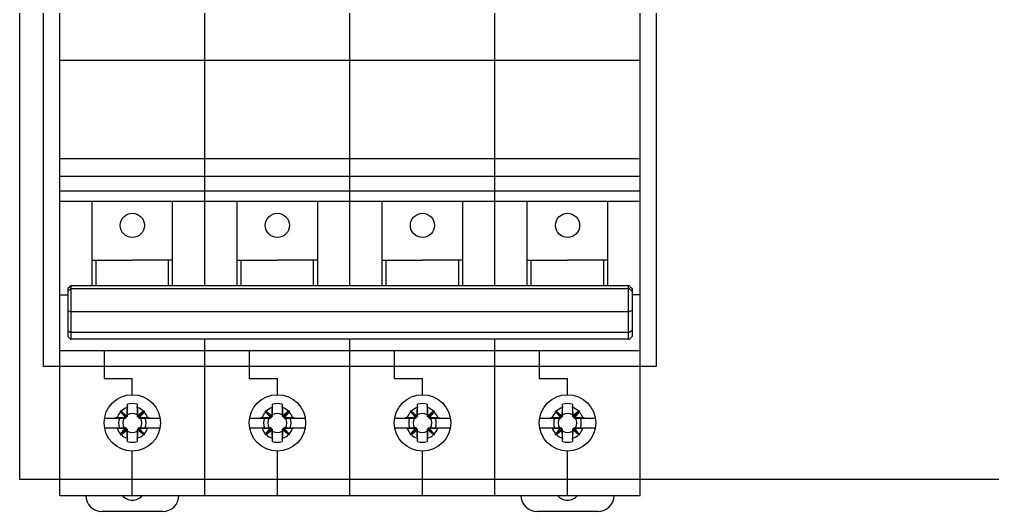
# Model space of a CAD drawing. Header units: millimetres. Extents: x 0 to 6325, y 0 to 4472.
# Drawn here: x 3961.7 to 4082.4, y 3293.7 to 3354.7 of the extents above; entities that cross this region are included whole.
import ezdxf

# ---------------------------------------------------------------- set-up
doc = ezdxf.new("R2010")
doc.units = ezdxf.units.MM
doc.layers.add('ALPHA', color=255, linetype='Continuous')
doc.layers.add('THIET BI', color=2, linetype='Continuous')

# ---------------------------------------------------------------- blocks, each defined once
blk = doc.blocks.new('mb4p')
at = {"layer": 'ALPHA'}
for p, q in [((66223.06, 526.24), (66223.06, 607.24)), ((66241.06, 552.24), (66241.06, 607.24)), ((66241.06, 552.24), (66241.06, 607.24)), ((66259.06, 552.24), (66259.06, 607.24)), ((66259.06, 552.24), (66259.06, 607.24)), ((66259.06, 552.24), (66259.06, 607.24)), ((66277.06, 552.24), (66277.06, 607.24)), ((66277.06, 552.24), (66277.06, 607.24)), ((66277.06, 552.24), (66277.06, 607.24)), ((66295.06, 526.24), (66295.06, 607.24)), ((66223.06, 580.24), (66241.06, 580.24)), ((66241.06, 580.24), (66259.06, 580.24)), ((66259.06, 580.24), (66277.06, 580.24)), ((66277.06, 580.24), (66295.06, 580.24)), ((66223.06, 568.04), (66241.06, 568.04)), ((66241.06, 568.04), (66259.06, 568.04)), ((66259.06, 568.04), (66277.06, 568.04)), ((66277.06, 568.04), (66295.06, 568.04)), ((66223.06, 565.84), (66241.06, 565.84)), ((66241.06, 565.84), (66259.06, 565.84)), ((66259.06, 565.84), (66277.06, 565.84)), ((66277.06, 565.84), (66295.06, 565.84)), ((66223.06, 564.04), (66241.06, 564.04)), ((66241.06, 564.04), (66259.06, 564.04)), ((66259.06, 564.04), (66277.06, 564.04)), ((66277.06, 564.04), (66295.06, 564.04)), ((66223.06, 562.74), (66241.06, 562.74)), ((66227.06, 552.24), (66227.06, 562.74)), ((66237.06, 552.24), (66237.06, 562.74)), ((66241.06, 562.74), (66259.06, 562.74)), ((66245.06, 552.24), (66245.06, 562.74)), ((66255.06, 552.24), (66255.06, 562.74)), ((66259.06, 562.74), (66277.06, 562.74)), ((66263.06, 552.24), (66263.06, 562.74)), ((66273.06, 552.24), (66273.06, 562.74)), ((66277.06, 562.74), (66295.06, 562.74)), ((66281.06, 552.24), (66281.06, 562.74)), ((66291.06, 552.24), (66291.06, 562.74)), ((66227.06, 555.44), (66232.06, 555.44)), ((66227.56, 552.24), (66227.56, 555.44)), ((66237.06, 555.44), (66232.06, 555.44)), ((66236.56, 552.24), (66236.56, 555.44)), ((66245.06, 555.44), (66250.06, 555.44)), ((66245.56, 552.24), (66245.56, 555.44)), ((66255.06, 555.44), (66250.06, 555.44)), ((66254.56, 552.24), (66254.56, 555.44)), ((66263.06, 555.44), (66268.06, 555.44)), ((66263.56, 552.24), (66263.56, 555.44)), ((66273.06, 555.44), (66268.06, 555.44)), ((66272.56, 552.24), (66272.56, 555.44)), ((66281.06, 555.44), (66286.06, 555.44)), ((66281.56, 552.24), (66281.56, 555.44)), ((66291.06, 555.44), (66286.06, 555.44)), ((66290.56, 552.24), (66290.56, 555.44)), ((66224.34, 552.18), (66224.06, 551.9)), ((66224.06, 551.9), (66224.06, 545.95)), ((66224.06, 551.55), (66224.34, 551.82)), ((66224.34, 551.82), (66224.38, 551.85)), ((66224.38, 551.85), (66224.43, 551.87)), ((66224.43, 551.87), (66224.48, 551.88)), ((66293.63, 552.24), (66224.48, 552.24)), ((66224.48, 545.61), (66224.48, 552.24)), ((66293.63, 551.88), (66224.48, 551.88)), ((66293.63, 545.61), (66293.63, 552.24)), ((66293.68, 551.87), (66293.63, 551.88)), ((66293.73, 551.85), (66293.68, 551.87)), ((66293.77, 551.82), (66293.73, 551.85)), ((66293.77, 552.18), (66294.06, 551.9)), ((66294.06, 551.55), (66293.77, 551.82)), ((66294.06, 551.9), (66294.06, 545.95)), ((66223.06, 551.14), (66224.02, 551.14)), ((66295.06, 551.14), (66294.09, 551.14)), ((66224.06, 549.18), (66224.34, 549.05)), ((66224.34, 549.05), (66224.38, 549.03)), ((66224.38, 549.03), (66224.43, 549.02)), ((66224.43, 549.02), (66224.48, 549.02)), ((66293.63, 549.02), (66224.48, 549.02)), ((66293.68, 549.02), (66293.63, 549.02)), ((66293.73, 549.03), (66293.68, 549.02)), ((66293.77, 549.05), (66293.73, 549.03)), ((66294.06, 549.18), (66293.77, 549.05)), ((66224.06, 546.69), (66224.34, 546.48)), ((66224.34, 545.66), (66224.06, 545.95)), ((66224.34, 546.48), (66224.38, 546.46)), ((66224.38, 546.46), (66224.43, 546.44)), ((66224.43, 546.44), (66224.48, 546.44)), ((66293.63, 546.44), (66224.48, 546.44)), ((66293.68, 546.44), (66293.63, 546.44)), ((66293.73, 546.46), (66293.68, 546.44)), ((66293.77, 546.48), (66293.73, 546.46)), ((66294.06, 546.69), (66293.77, 546.48)), ((66293.77, 545.66), (66294.06, 545.95)), ((66293.63, 545.61), (66224.48, 545.61)), ((66241.06, 526.24), (66241.06, 545.61)), ((66241.06, 526.24), (66241.06, 545.61)), ((66259.06, 526.24), (66259.06, 545.61)), ((66259.06, 526.24), (66259.06, 545.61)), ((66259.06, 526.24), (66259.06, 545.61)), ((66277.06, 526.24), (66277.06, 545.61)), ((66277.06, 526.24), (66277.06, 545.61)), ((66277.06, 526.24), (66277.06, 545.61)), ((66223.06, 544.24), (66241.06, 544.24)), ((66228.55, 544.24), (66228.55, 540.73)), ((66228.55, 544.24), (66232.06, 544.24)), ((66241.06, 544.24), (66259.06, 544.24)), ((66246.55, 544.24), (66250.06, 544.24)), ((66246.55, 544.24), (66246.55, 540.73)), ((66259.06, 544.24), (66277.06, 544.24)), ((66264.55, 544.24), (66264.55, 540.73)), ((66264.55, 544.24), (66268.06, 544.24)), ((66277.06, 544.24), (66295.06, 544.24)), ((66282.55, 544.24), (66286.06, 544.24)), ((66282.55, 544.24), (66282.55, 540.73)), ((66228.55, 540.73), (66232.06, 540.73)), ((66232.06, 538.74), (66232.06, 540.73)), ((66246.55, 540.73), (66250.06, 540.73)), ((66250.06, 538.74), (66250.06, 540.73)), ((66264.55, 540.73), (66268.06, 540.73)), ((66268.06, 538.74), (66268.06, 540.73)), ((66282.55, 540.73), (66286.06, 540.73)), ((66286.06, 538.74), (66286.06, 540.73)), ((66231.45, 536.1), (66231.45, 537.55)), ((66232.66, 537.55), (66232.66, 536.1)), ((66249.45, 536.1), (66249.45, 537.55)), ((66250.66, 537.55), (66250.66, 536.1)), ((66267.45, 536.1), (66267.45, 537.55)), ((66268.66, 537.55), (66268.66, 536.1)), ((66285.45, 536.1), (66285.45, 537.55)), ((66286.66, 537.55), (66286.66, 536.1)), ((66230.58, 536.68), (66230.56, 536.74)), ((66230.56, 536.74), (66230.62, 536.72)), ((66230.56, 536.74), (66231.3, 536)), ((66230.6, 536.63), (66230.58, 536.68)), ((66230.6, 536.63), (66231.16, 535.94)), ((66230.62, 536.72), (66230.67, 536.7)), ((66230.67, 536.7), (66231.37, 536.13)), ((66231.38, 536.81), (66231.37, 536.47)), ((66231.37, 536.47), (66231.37, 536.13)), ((66231.37, 536.13), (66231.38, 536.12)), ((66231.41, 537.14), (66231.38, 536.81)), ((66231.38, 536.12), (66231.39, 536.1)), ((66231.39, 536.1), (66231.41, 536.08)), ((66231.45, 536.1), (66231.39, 536.1)), ((66231.41, 537.15), (66231.41, 537.14)), ((66231.42, 537.15), (66231.41, 537.15)), ((66231.41, 536.08), (66231.41, 536.05)), ((66231.43, 537.16), (66231.42, 537.15)), ((66231.44, 537.18), (66231.43, 537.17)), ((66231.43, 537.17), (66231.43, 537.16)), ((66231.45, 537.21), (66231.44, 537.2)), ((66231.44, 537.2), (66231.44, 537.18)), ((66231.45, 537.26), (66231.45, 537.24)), ((66231.45, 537.24), (66231.45, 537.23)), ((66231.45, 537.23), (66231.45, 537.21)), ((66232.66, 537.24), (66232.66, 537.26)), ((66232.66, 537.22), (66232.66, 537.24)), ((66232.66, 537.21), (66232.66, 537.22)), ((66232.67, 537.19), (66232.66, 537.21)), ((66232.66, 536.1), (66232.72, 536.1)), ((66232.67, 537.18), (66232.67, 537.19)), ((66232.68, 537.17), (66232.67, 537.18)), ((66232.69, 537.16), (66232.68, 537.17)), ((66232.7, 537.15), (66232.69, 537.16)), ((66232.7, 537.14), (66232.7, 537.15)), ((66232.73, 536.81), (66232.7, 537.14)), ((66232.7, 536.08), (66232.72, 536.1)), ((66232.7, 536.06), (66232.7, 536.08)), ((66232.72, 536.1), (66232.73, 536.12)), ((66232.74, 536.47), (66232.73, 536.81)), ((66232.73, 536.12), (66232.75, 536.13)), ((66232.75, 536.13), (66232.74, 536.47)), ((66233.44, 536.7), (66232.75, 536.13)), ((66233.55, 536.74), (66232.81, 536)), ((66233.51, 536.63), (66232.95, 535.94)), ((66233.44, 536.7), (66233.49, 536.72)), ((66233.49, 536.72), (66233.55, 536.74)), ((66233.53, 536.68), (66233.51, 536.63)), ((66233.55, 536.74), (66233.53, 536.68)), ((66248.56, 536.74), (66249.3, 536)), ((66248.56, 536.74), (66248.62, 536.72)), ((66248.58, 536.68), (66248.56, 536.74)), ((66248.6, 536.63), (66248.58, 536.68)), ((66248.6, 536.63), (66249.16, 535.94)), ((66248.62, 536.72), (66248.67, 536.7)), ((66248.67, 536.7), (66249.37, 536.13)), ((66249.38, 536.81), (66249.37, 536.47)), ((66249.37, 536.47), (66249.37, 536.13)), ((66249.37, 536.13), (66249.38, 536.12)), ((66249.41, 537.14), (66249.38, 536.81)), ((66249.38, 536.12), (66249.39, 536.1)), ((66249.45, 536.1), (66249.39, 536.1)), ((66249.39, 536.1), (66249.41, 536.08)), ((66249.42, 537.15), (66249.41, 537.15)), ((66249.41, 537.15), (66249.41, 537.14)), ((66249.41, 536.08), (66249.41, 536.05)), ((66249.43, 537.16), (66249.42, 537.15)), ((66249.44, 537.18), (66249.43, 537.17)), ((66249.43, 537.17), (66249.43, 537.16)), ((66249.45, 537.21), (66249.44, 537.2)), ((66249.44, 537.2), (66249.44, 537.18)), ((66249.45, 537.26), (66249.45, 537.24)), ((66249.45, 537.24), (66249.45, 537.23)), ((66249.45, 537.23), (66249.45, 537.21)), ((66250.66, 537.24), (66250.66, 537.26)), ((66250.66, 537.22), (66250.66, 537.24)), ((66250.66, 537.21), (66250.66, 537.22)), ((66250.67, 537.19), (66250.66, 537.21)), ((66250.66, 536.1), (66250.72, 536.1)), ((66250.67, 537.18), (66250.67, 537.19)), ((66250.68, 537.17), (66250.67, 537.18)), ((66250.69, 537.16), (66250.68, 537.17)), ((66250.7, 537.15), (66250.69, 537.16)), ((66250.7, 537.14), (66250.7, 537.15)), ((66250.73, 536.81), (66250.7, 537.14)), ((66250.7, 536.08), (66250.72, 536.1)), ((66250.7, 536.06), (66250.7, 536.08)), ((66250.72, 536.1), (66250.73, 536.12)), ((66250.74, 536.47), (66250.73, 536.81)), ((66250.73, 536.12), (66250.75, 536.13)), ((66250.75, 536.13), (66250.74, 536.47)), ((66251.44, 536.7), (66250.75, 536.13)), ((66251.55, 536.74), (66250.81, 536)), ((66251.51, 536.63), (66250.95, 535.94)), ((66251.44, 536.7), (66251.49, 536.72)), ((66251.49, 536.72), (66251.55, 536.74)), ((66251.53, 536.68), (66251.51, 536.63)), ((66251.55, 536.74), (66251.53, 536.68)), ((66266.58, 536.68), (66266.56, 536.74)), ((66266.56, 536.74), (66266.62, 536.72)), ((66266.56, 536.74), (66267.3, 536)), ((66266.6, 536.63), (66266.58, 536.68)), ((66266.6, 536.63), (66267.16, 535.94)), ((66266.62, 536.72), (66266.67, 536.7)), ((66266.67, 536.7), (66267.37, 536.13)), ((66267.38, 536.81), (66267.37, 536.47)), ((66267.37, 536.47), (66267.37, 536.13)), ((66267.37, 536.13), (66267.38, 536.12)), ((66267.41, 537.14), (66267.38, 536.81)), ((66267.38, 536.12), (66267.39, 536.1)), ((66267.39, 536.1), (66267.41, 536.08)), ((66267.45, 536.1), (66267.39, 536.1)), ((66267.41, 537.15), (66267.41, 537.14)), ((66267.42, 537.15), (66267.41, 537.15)), ((66267.41, 536.08), (66267.41, 536.05)), ((66267.43, 537.16), (66267.42, 537.15)), ((66267.44, 537.18), (66267.43, 537.17)), ((66267.43, 537.17), (66267.43, 537.16)), ((66267.45, 537.21), (66267.44, 537.2)), ((66267.44, 537.2), (66267.44, 537.18)), ((66267.45, 537.26), (66267.45, 537.24)), ((66267.45, 537.24), (66267.45, 537.23)), ((66267.45, 537.23), (66267.45, 537.21)), ((66268.66, 537.24), (66268.66, 537.26)), ((66268.66, 537.22), (66268.66, 537.24)), ((66268.66, 537.21), (66268.66, 537.22)), ((66268.67, 537.19), (66268.66, 537.21)), ((66268.66, 536.1), (66268.72, 536.1)), ((66268.67, 537.18), (66268.67, 537.19)), ((66268.68, 537.17), (66268.67, 537.18)), ((66268.69, 537.16), (66268.68, 537.17)), ((66268.7, 537.15), (66268.69, 537.16)), ((66268.7, 537.14), (66268.7, 537.15)), ((66268.73, 536.81), (66268.7, 537.14)), ((66268.7, 536.08), (66268.72, 536.1)), ((66268.7, 536.06), (66268.7, 536.08)), ((66268.72, 536.1), (66268.73, 536.12)), ((66268.74, 536.47), (66268.73, 536.81)), ((66268.73, 536.12), (66268.75, 536.13)), ((66268.75, 536.13), (66268.74, 536.47)), ((66269.44, 536.7), (66268.75, 536.13)), ((66269.55, 536.74), (66268.81, 536)), ((66269.51, 536.63), (66268.95, 535.94)), ((66269.44, 536.7), (66269.49, 536.72)), ((66269.49, 536.72), (66269.55, 536.74)), ((66269.53, 536.68), (66269.51, 536.63)), ((66269.55, 536.74), (66269.53, 536.68)), ((66284.56, 536.74), (66285.3, 536)), ((66284.56, 536.74), (66284.62, 536.72)), ((66284.58, 536.68), (66284.56, 536.74)), ((66284.6, 536.63), (66284.58, 536.68)), ((66284.6, 536.63), (66285.16, 535.94)), ((66284.62, 536.72), (66284.67, 536.7)), ((66284.67, 536.7), (66285.37, 536.13)), ((66285.38, 536.81), (66285.37, 536.47)), ((66285.37, 536.47), (66285.37, 536.13)), ((66285.37, 536.13), (66285.38, 536.12)), ((66285.41, 537.14), (66285.38, 536.81)), ((66285.38, 536.12), (66285.39, 536.1)), ((66285.45, 536.1), (66285.39, 536.1)), ((66285.39, 536.1), (66285.41, 536.08)), ((66285.42, 537.15), (66285.41, 537.15)), ((66285.41, 537.15), (66285.41, 537.14)), ((66285.41, 536.08), (66285.41, 536.05)), ((66285.43, 537.16), (66285.42, 537.15)), ((66285.44, 537.18), (66285.43, 537.17)), ((66285.43, 537.17), (66285.43, 537.16)), ((66285.45, 537.21), (66285.44, 537.2)), ((66285.44, 537.2), (66285.44, 537.18)), ((66285.45, 537.26), (66285.45, 537.24)), ((66285.45, 537.24), (66285.45, 537.23)), ((66285.45, 537.23), (66285.45, 537.21)), ((66286.66, 537.24), (66286.66, 537.26)), ((66286.66, 537.22), (66286.66, 537.24)), ((66286.66, 537.21), (66286.66, 537.22)), ((66286.67, 537.19), (66286.66, 537.21)), ((66286.66, 536.1), (66286.72, 536.1)), ((66286.67, 537.18), (66286.67, 537.19)), ((66286.68, 537.17), (66286.67, 537.18)), ((66286.69, 537.16), (66286.68, 537.17)), ((66286.7, 537.15), (66286.69, 537.16)), ((66286.7, 537.14), (66286.7, 537.15)), ((66286.73, 536.81), (66286.7, 537.14)), ((66286.7, 536.08), (66286.72, 536.1)), ((66286.7, 536.06), (66286.7, 536.08)), ((66286.72, 536.1), (66286.73, 536.12)), ((66286.74, 536.47), (66286.73, 536.81)), ((66286.73, 536.12), (66286.75, 536.13)), ((66286.75, 536.13), (66286.74, 536.47)), ((66287.44, 536.7), (66286.75, 536.13)), ((66287.55, 536.74), (66286.81, 536)), ((66287.51, 536.63), (66286.95, 535.94)), ((66287.44, 536.7), (66287.49, 536.72)), ((66287.49, 536.72), (66287.55, 536.74)), ((66287.53, 536.68), (66287.51, 536.63)), ((66287.55, 536.74), (66287.53, 536.68)), ((66228.61, 535.84), (66231.2, 535.84)), ((66229.97, 535.85), (66229.93, 535.84)), ((66230, 535.85), (66229.97, 535.85)), ((66230.03, 535.85), (66230, 535.85)), ((66230.05, 535.86), (66230.03, 535.85)), ((66230.07, 535.87), (66230.05, 535.86)), ((66230.1, 535.87), (66230.07, 535.87)), ((66230.12, 535.88), (66230.1, 535.87)), ((66230.13, 535.89), (66230.12, 535.88)), ((66230.15, 535.9), (66230.13, 535.89)), ((66230.16, 535.91), (66230.15, 535.9)), ((66230.17, 535.93), (66230.16, 535.91)), ((66230.17, 535.93), (66230.67, 535.93)), ((66230.67, 535.93), (66231.16, 535.94)), ((66231.18, 535.92), (66231.16, 535.94)), ((66231.2, 535.91), (66231.18, 535.92)), ((66231.22, 535.89), (66231.2, 535.91)), ((66231.2, 535.84), (66231.2, 535.91)), ((66231.24, 535.89), (66231.22, 535.89)), ((66231.27, 535.89), (66231.24, 535.89)), ((66231.29, 535.91), (66231.27, 535.89)), ((66231.3, 535.93), (66231.29, 535.91)), ((66231.35, 536), (66231.3, 536)), ((66231.3, 536), (66231.3, 535.94)), ((66231.39, 536.01), (66231.37, 536)), ((66231.41, 536.03), (66231.39, 536.01)), ((66231.41, 536.05), (66231.41, 536.03)), ((66232.7, 536.03), (66232.7, 536.06)), ((66232.72, 536.01), (66232.7, 536.03)), ((66232.74, 536), (66232.72, 536.01)), ((66232.81, 536), (66232.76, 536)), ((66232.81, 535.94), (66232.81, 536)), ((66232.82, 535.91), (66232.81, 535.93)), ((66232.84, 535.89), (66232.82, 535.91)), ((66232.87, 535.89), (66232.84, 535.89)), ((66232.89, 535.89), (66232.87, 535.89)), ((66232.91, 535.91), (66232.89, 535.89)), ((66232.93, 535.92), (66232.91, 535.91)), ((66232.91, 535.84), (66232.91, 535.91)), ((66232.91, 535.84), (66235.5, 535.84)), ((66232.95, 535.94), (66232.93, 535.92)), ((66232.95, 535.94), (66233.44, 535.93)), ((66233.44, 535.93), (66233.94, 535.93)), ((66233.95, 535.91), (66233.94, 535.93)), ((66233.96, 535.9), (66233.95, 535.91)), ((66233.98, 535.89), (66233.96, 535.9)), ((66234, 535.88), (66233.98, 535.89)), ((66234.02, 535.87), (66234, 535.88)), ((66234.04, 535.87), (66234.02, 535.87)), ((66234.06, 535.86), (66234.04, 535.87)), ((66234.09, 535.85), (66234.06, 535.86)), ((66234.11, 535.85), (66234.09, 535.85)), ((66234.14, 535.85), (66234.11, 535.85)), ((66234.18, 535.84), (66234.14, 535.85)), ((66246.61, 535.84), (66249.2, 535.84)), ((66247.97, 535.85), (66247.93, 535.84)), ((66248, 535.85), (66247.97, 535.85)), ((66248.03, 535.85), (66248, 535.85)), ((66248.05, 535.86), (66248.03, 535.85)), ((66248.07, 535.87), (66248.05, 535.86)), ((66248.1, 535.87), (66248.07, 535.87)), ((66248.12, 535.88), (66248.1, 535.87)), ((66248.13, 535.89), (66248.12, 535.88)), ((66248.15, 535.9), (66248.13, 535.89)), ((66248.16, 535.91), (66248.15, 535.9)), ((66248.17, 535.93), (66248.16, 535.91)), ((66248.17, 535.93), (66248.67, 535.93)), ((66248.67, 535.93), (66249.16, 535.94)), ((66249.18, 535.92), (66249.16, 535.94)), ((66249.2, 535.91), (66249.18, 535.92)), ((66249.2, 535.84), (66249.2, 535.91)), ((66249.22, 535.89), (66249.2, 535.91)), ((66249.24, 535.89), (66249.22, 535.89)), ((66249.27, 535.89), (66249.24, 535.89)), ((66249.29, 535.91), (66249.27, 535.89)), ((66249.3, 535.93), (66249.29, 535.91)), ((66249.3, 536), (66249.3, 535.94)), ((66249.35, 536), (66249.3, 536)), ((66249.39, 536.01), (66249.37, 536)), ((66249.41, 536.03), (66249.39, 536.01)), ((66249.41, 536.05), (66249.41, 536.03)), ((66250.7, 536.03), (66250.7, 536.06)), ((66250.72, 536.01), (66250.7, 536.03)), ((66250.74, 536), (66250.72, 536.01)), ((66250.81, 536), (66250.76, 536)), ((66250.81, 535.94), (66250.81, 536)), ((66250.82, 535.91), (66250.81, 535.93)), ((66250.84, 535.89), (66250.82, 535.91)), ((66250.87, 535.89), (66250.84, 535.89)), ((66250.89, 535.89), (66250.87, 535.89)), ((66250.91, 535.91), (66250.89, 535.89)), ((66250.93, 535.92), (66250.91, 535.91)), ((66250.91, 535.84), (66250.91, 535.91)), ((66250.91, 535.84), (66253.5, 535.84)), ((66250.95, 535.94), (66250.93, 535.92)), ((66250.95, 535.94), (66251.44, 535.93)), ((66251.44, 535.93), (66251.94, 535.93)), ((66251.95, 535.91), (66251.94, 535.93)), ((66251.96, 535.9), (66251.95, 535.91)), ((66251.98, 535.89), (66251.96, 535.9)), ((66252, 535.88), (66251.98, 535.89)), ((66252.02, 535.87), (66252, 535.88)), ((66252.04, 535.87), (66252.02, 535.87)), ((66252.06, 535.86), (66252.04, 535.87)), ((66252.09, 535.85), (66252.06, 535.86)), ((66252.11, 535.85), (66252.09, 535.85)), ((66252.14, 535.85), (66252.11, 535.85)), ((66252.18, 535.84), (66252.14, 535.85)), ((66264.61, 535.84), (66267.2, 535.84)), ((66265.97, 535.85), (66265.93, 535.84)), ((66266, 535.85), (66265.97, 535.85)), ((66266.03, 535.85), (66266, 535.85)), ((66266.05, 535.86), (66266.03, 535.85)), ((66266.07, 535.87), (66266.05, 535.86)), ((66266.1, 535.87), (66266.07, 535.87)), ((66266.12, 535.88), (66266.1, 535.87)), ((66266.13, 535.89), (66266.12, 535.88)), ((66266.15, 535.9), (66266.13, 535.89)), ((66266.16, 535.91), (66266.15, 535.9)), ((66266.17, 535.93), (66266.16, 535.91)), ((66266.17, 535.93), (66266.67, 535.93)), ((66266.67, 535.93), (66267.16, 535.94)), ((66267.18, 535.92), (66267.16, 535.94)), ((66267.2, 535.91), (66267.18, 535.92)), ((66267.22, 535.89), (66267.2, 535.91)), ((66267.2, 535.84), (66267.2, 535.91)), ((66267.24, 535.89), (66267.22, 535.89)), ((66267.27, 535.89), (66267.24, 535.89)), ((66267.29, 535.91), (66267.27, 535.89)), ((66267.3, 535.93), (66267.29, 535.91)), ((66267.35, 536), (66267.3, 536)), ((66267.3, 536), (66267.3, 535.94)), ((66267.39, 536.01), (66267.37, 536)), ((66267.41, 536.03), (66267.39, 536.01)), ((66267.41, 536.05), (66267.41, 536.03)), ((66268.7, 536.03), (66268.7, 536.06)), ((66268.72, 536.01), (66268.7, 536.03)), ((66268.74, 536), (66268.72, 536.01)), ((66268.81, 536), (66268.76, 536)), ((66268.81, 535.94), (66268.81, 536)), ((66268.82, 535.91), (66268.81, 535.93)), ((66268.84, 535.89), (66268.82, 535.91)), ((66268.87, 535.89), (66268.84, 535.89)), ((66268.89, 535.89), (66268.87, 535.89)), ((66268.91, 535.91), (66268.89, 535.89)), ((66268.93, 535.92), (66268.91, 535.91)), ((66268.91, 535.84), (66268.91, 535.91)), ((66268.91, 535.84), (66271.5, 535.84)), ((66268.95, 535.94), (66268.93, 535.92)), ((66268.95, 535.94), (66269.44, 535.93)), ((66269.44, 535.93), (66269.94, 535.93)), ((66269.95, 535.91), (66269.94, 535.93)), ((66269.96, 535.9), (66269.95, 535.91)), ((66269.98, 535.89), (66269.96, 535.9)), ((66270, 535.88), (66269.98, 535.89)), ((66270.02, 535.87), (66270, 535.88)), ((66270.04, 535.87), (66270.02, 535.87)), ((66270.06, 535.86), (66270.04, 535.87)), ((66270.09, 535.85), (66270.06, 535.86)), ((66270.11, 535.85), (66270.09, 535.85)), ((66270.14, 535.85), (66270.11, 535.85)), ((66270.18, 535.84), (66270.14, 535.85)), ((66282.61, 535.84), (66285.2, 535.84)), ((66283.97, 535.85), (66283.93, 535.84)), ((66284, 535.85), (66283.97, 535.85)), ((66284.03, 535.85), (66284, 535.85)), ((66284.05, 535.86), (66284.03, 535.85)), ((66284.07, 535.87), (66284.05, 535.86)), ((66284.1, 535.87), (66284.07, 535.87)), ((66284.12, 535.88), (66284.1, 535.87)), ((66284.13, 535.89), (66284.12, 535.88)), ((66284.15, 535.9), (66284.13, 535.89)), ((66284.16, 535.91), (66284.15, 535.9)), ((66284.17, 535.93), (66284.16, 535.91)), ((66284.17, 535.93), (66284.67, 535.93)), ((66284.67, 535.93), (66285.16, 535.94)), ((66285.18, 535.92), (66285.16, 535.94)), ((66285.2, 535.91), (66285.18, 535.92)), ((66285.2, 535.84), (66285.2, 535.91)), ((66285.22, 535.89), (66285.2, 535.91)), ((66285.24, 535.89), (66285.22, 535.89)), ((66285.27, 535.89), (66285.24, 535.89)), ((66285.29, 535.91), (66285.27, 535.89)), ((66285.3, 535.93), (66285.29, 535.91)), ((66285.3, 536), (66285.3, 535.94)), ((66285.35, 536), (66285.3, 536)), ((66285.39, 536.01), (66285.37, 536)), ((66285.41, 536.03), (66285.39, 536.01)), ((66285.41, 536.05), (66285.41, 536.03)), ((66286.7, 536.03), (66286.7, 536.06)), ((66286.72, 536.01), (66286.7, 536.03)), ((66286.74, 536), (66286.72, 536.01)), ((66286.81, 536), (66286.76, 536)), ((66286.81, 535.94), (66286.81, 536)), ((66286.82, 535.91), (66286.81, 535.93)), ((66286.84, 535.89), (66286.82, 535.91)), ((66286.87, 535.89), (66286.84, 535.89)), ((66286.89, 535.89), (66286.87, 535.89)), ((66286.91, 535.91), (66286.89, 535.89)), ((66286.93, 535.92), (66286.91, 535.91)), ((66286.91, 535.84), (66286.91, 535.91)), ((66286.91, 535.84), (66289.5, 535.84)), ((66286.95, 535.94), (66286.93, 535.92)), ((66286.95, 535.94), (66287.44, 535.93)), ((66287.44, 535.93), (66287.94, 535.93)), ((66287.95, 535.91), (66287.94, 535.93)), ((66287.96, 535.9), (66287.95, 535.91)), ((66287.98, 535.89), (66287.96, 535.9)), ((66288, 535.88), (66287.98, 535.89)), ((66288.02, 535.87), (66288, 535.88)), ((66288.04, 535.87), (66288.02, 535.87)), ((66288.06, 535.86), (66288.04, 535.87)), ((66288.09, 535.85), (66288.06, 535.86)), ((66288.11, 535.85), (66288.09, 535.85)), ((66288.14, 535.85), (66288.11, 535.85)), ((66288.18, 535.84), (66288.14, 535.85)), ((66228.61, 534.64), (66231.2, 534.64)), ((66229.93, 534.64), (66229.97, 534.64)), ((66229.97, 534.64), (66230, 534.64)), ((66230, 534.64), (66230.03, 534.63)), ((66230.03, 534.63), (66230.05, 534.63)), ((66230.05, 534.63), (66230.07, 534.62)), ((66230.07, 534.62), (66230.1, 534.61)), ((66230.1, 534.61), (66230.12, 534.6)), ((66230.12, 534.6), (66230.13, 534.59)), ((66230.13, 534.59), (66230.15, 534.58)), ((66230.15, 534.58), (66230.16, 534.57)), ((66230.16, 534.57), (66230.17, 534.56)), ((66230.67, 534.55), (66230.17, 534.56)), ((66230.56, 533.75), (66231.3, 534.48)), ((66230.56, 533.75), (66230.58, 533.8)), ((66230.62, 533.77), (66230.56, 533.75)), ((66230.58, 533.8), (66230.6, 533.86)), ((66230.6, 533.86), (66231.16, 534.55)), ((66230.67, 533.79), (66230.62, 533.77)), ((66231.16, 534.55), (66230.67, 534.55)), ((66230.67, 533.79), (66231.37, 534.36)), ((66231.16, 534.55), (66231.18, 534.56)), ((66231.18, 534.56), (66231.2, 534.58)), ((66231.2, 534.64), (66231.2, 534.58)), ((66231.2, 534.58), (66231.22, 534.59)), ((66231.22, 534.59), (66231.24, 534.6)), ((66231.24, 534.6), (66231.27, 534.59)), ((66231.27, 534.59), (66231.29, 534.58)), ((66231.29, 534.58), (66231.3, 534.55)), ((66231.3, 534.54), (66231.3, 534.48)), ((66231.3, 534.48), (66231.35, 534.48)), ((66231.37, 534.48), (66231.39, 534.47)), ((66231.38, 534.37), (66231.37, 534.36)), ((66231.37, 534.36), (66231.37, 534.02)), ((66231.37, 534.02), (66231.38, 533.68)), ((66231.39, 534.38), (66231.38, 534.37)), ((66231.38, 533.68), (66231.41, 533.34)), ((66231.39, 534.47), (66231.41, 534.45)), ((66231.41, 534.4), (66231.39, 534.38)), ((66231.45, 534.38), (66231.39, 534.38)), ((66231.41, 534.45), (66231.41, 534.43)), ((66231.41, 534.43), (66231.41, 534.4)), ((66231.45, 532.93), (66231.45, 534.38)), ((66232.66, 534.38), (66232.66, 532.93)), ((66232.66, 534.38), (66232.72, 534.38)), ((66232.7, 534.45), (66232.72, 534.47)), ((66232.7, 534.43), (66232.7, 534.45)), ((66232.7, 534.41), (66232.7, 534.43)), ((66232.72, 534.38), (66232.7, 534.41)), ((66232.7, 533.34), (66232.73, 533.68)), ((66232.72, 534.47), (66232.74, 534.48)), ((66232.73, 534.37), (66232.72, 534.38)), ((66232.75, 534.36), (66232.73, 534.37)), ((66232.73, 533.68), (66232.74, 534.02)), ((66232.74, 534.02), (66232.75, 534.36)), ((66233.44, 533.79), (66232.75, 534.36)), ((66232.76, 534.48), (66232.81, 534.48)), ((66232.81, 534.55), (66232.82, 534.58)), ((66232.81, 534.48), (66232.81, 534.54)), ((66233.55, 533.75), (66232.81, 534.48)), ((66232.82, 534.58), (66232.84, 534.59)), ((66232.84, 534.59), (66232.87, 534.6)), ((66232.87, 534.6), (66232.89, 534.59)), ((66232.89, 534.59), (66232.91, 534.58)), ((66232.91, 534.64), (66235.5, 534.64)), ((66232.91, 534.58), (66232.91, 534.64)), ((66232.91, 534.58), (66232.93, 534.56)), ((66232.93, 534.56), (66232.95, 534.55)), ((66233.51, 533.86), (66232.95, 534.55)), ((66233.44, 534.55), (66232.95, 534.55)), ((66233.94, 534.56), (66233.44, 534.55)), ((66233.49, 533.77), (66233.44, 533.79)), ((66233.55, 533.75), (66233.49, 533.77)), ((66233.51, 533.86), (66233.53, 533.8)), ((66233.53, 533.8), (66233.55, 533.75)), ((66233.94, 534.56), (66233.95, 534.57)), ((66233.95, 534.57), (66233.96, 534.58)), ((66233.96, 534.58), (66233.98, 534.59)), ((66233.98, 534.59), (66234, 534.6)), ((66234, 534.6), (66234.02, 534.61)), ((66234.02, 534.61), (66234.04, 534.62)), ((66234.04, 534.62), (66234.06, 534.63)), ((66234.06, 534.63), (66234.09, 534.63)), ((66234.09, 534.63), (66234.11, 534.64)), ((66234.11, 534.64), (66234.14, 534.64)), ((66234.14, 534.64), (66234.18, 534.64)), ((66246.61, 534.64), (66249.2, 534.64)), ((66247.93, 534.64), (66247.97, 534.64)), ((66247.97, 534.64), (66248, 534.64)), ((66248, 534.64), (66248.03, 534.63)), ((66248.03, 534.63), (66248.05, 534.63)), ((66248.05, 534.63), (66248.07, 534.62)), ((66248.07, 534.62), (66248.1, 534.61)), ((66248.1, 534.61), (66248.12, 534.6)), ((66248.12, 534.6), (66248.13, 534.59)), ((66248.13, 534.59), (66248.15, 534.58)), ((66248.15, 534.58), (66248.16, 534.57)), ((66248.16, 534.57), (66248.17, 534.56)), ((66248.67, 534.55), (66248.17, 534.56)), ((66248.56, 533.75), (66249.3, 534.48)), ((66248.56, 533.75), (66248.58, 533.8)), ((66248.62, 533.77), (66248.56, 533.75)), ((66248.58, 533.8), (66248.6, 533.86)), ((66248.6, 533.86), (66249.16, 534.55)), ((66248.67, 533.79), (66248.62, 533.77)), ((66249.16, 534.55), (66248.67, 534.55)), ((66248.67, 533.79), (66249.37, 534.36)), ((66249.16, 534.55), (66249.18, 534.56)), ((66249.18, 534.56), (66249.2, 534.58)), ((66249.2, 534.64), (66249.2, 534.58)), ((66249.2, 534.58), (66249.22, 534.59)), ((66249.22, 534.59), (66249.24, 534.6)), ((66249.24, 534.6), (66249.27, 534.59)), ((66249.27, 534.59), (66249.29, 534.58)), ((66249.29, 534.58), (66249.3, 534.55)), ((66249.3, 534.54), (66249.3, 534.48)), ((66249.3, 534.48), (66249.35, 534.48)), ((66249.37, 534.48), (66249.39, 534.47)), ((66249.38, 534.37), (66249.37, 534.36)), ((66249.37, 534.36), (66249.37, 534.02)), ((66249.37, 534.02), (66249.38, 533.68)), ((66249.39, 534.38), (66249.38, 534.37)), ((66249.38, 533.68), (66249.41, 533.34)), ((66249.39, 534.47), (66249.41, 534.45)), ((66249.41, 534.4), (66249.39, 534.38)), ((66249.45, 534.38), (66249.39, 534.38)), ((66249.41, 534.45), (66249.41, 534.43)), ((66249.41, 534.43), (66249.41, 534.4)), ((66249.45, 532.93), (66249.45, 534.38)), ((66250.66, 534.38), (66250.72, 534.38)), ((66250.66, 534.38), (66250.66, 532.93)), ((66250.7, 534.45), (66250.72, 534.47)), ((66250.7, 534.43), (66250.7, 534.45)), ((66250.7, 534.41), (66250.7, 534.43)), ((66250.72, 534.38), (66250.7, 534.41)), ((66250.7, 533.34), (66250.73, 533.68)), ((66250.72, 534.47), (66250.74, 534.48)), ((66250.73, 534.37), (66250.72, 534.38)), ((66250.75, 534.36), (66250.73, 534.37)), ((66250.73, 533.68), (66250.74, 534.02)), ((66250.74, 534.02), (66250.75, 534.36)), ((66251.44, 533.79), (66250.75, 534.36)), ((66250.76, 534.48), (66250.81, 534.48)), ((66250.81, 534.55), (66250.82, 534.58)), ((66250.81, 534.48), (66250.81, 534.54)), ((66251.55, 533.75), (66250.81, 534.48)), ((66250.82, 534.58), (66250.84, 534.59)), ((66250.84, 534.59), (66250.87, 534.6)), ((66250.87, 534.6), (66250.89, 534.59)), ((66250.89, 534.59), (66250.91, 534.58)), ((66250.91, 534.58), (66250.91, 534.64)), ((66250.91, 534.64), (66253.5, 534.64)), ((66250.91, 534.58), (66250.93, 534.56)), ((66250.93, 534.56), (66250.95, 534.55)), ((66251.44, 534.55), (66250.95, 534.55)), ((66251.51, 533.86), (66250.95, 534.55)), ((66251.94, 534.56), (66251.44, 534.55)), ((66251.49, 533.77), (66251.44, 533.79)), ((66251.55, 533.75), (66251.49, 533.77)), ((66251.51, 533.86), (66251.53, 533.8)), ((66251.53, 533.8), (66251.55, 533.75)), ((66251.94, 534.56), (66251.95, 534.57)), ((66251.95, 534.57), (66251.96, 534.58)), ((66251.96, 534.58), (66251.98, 534.59)), ((66251.98, 534.59), (66252, 534.6)), ((66252, 534.6), (66252.02, 534.61)), ((66252.02, 534.61), (66252.04, 534.62)), ((66252.04, 534.62), (66252.06, 534.63)), ((66252.06, 534.63), (66252.09, 534.63)), ((66252.09, 534.63), (66252.11, 534.64)), ((66252.11, 534.64), (66252.14, 534.64)), ((66252.14, 534.64), (66252.18, 534.64)), ((66264.61, 534.64), (66267.2, 534.64)), ((66265.93, 534.64), (66265.97, 534.64)), ((66265.97, 534.64), (66266, 534.64)), ((66266, 534.64), (66266.03, 534.63)), ((66266.03, 534.63), (66266.05, 534.63)), ((66266.05, 534.63), (66266.07, 534.62)), ((66266.07, 534.62), (66266.1, 534.61)), ((66266.1, 534.61), (66266.12, 534.6)), ((66266.12, 534.6), (66266.13, 534.59)), ((66266.13, 534.59), (66266.15, 534.58)), ((66266.15, 534.58), (66266.16, 534.57)), ((66266.16, 534.57), (66266.17, 534.56)), ((66266.67, 534.55), (66266.17, 534.56)), ((66266.56, 533.75), (66267.3, 534.48)), ((66266.56, 533.75), (66266.58, 533.8)), ((66266.62, 533.77), (66266.56, 533.75)), ((66266.58, 533.8), (66266.6, 533.86)), ((66266.6, 533.86), (66267.16, 534.55)), ((66266.67, 533.79), (66266.62, 533.77)), ((66267.16, 534.55), (66266.67, 534.55)), ((66266.67, 533.79), (66267.37, 534.36)), ((66267.16, 534.55), (66267.18, 534.56)), ((66267.18, 534.56), (66267.2, 534.58)), ((66267.2, 534.64), (66267.2, 534.58)), ((66267.2, 534.58), (66267.22, 534.59)), ((66267.22, 534.59), (66267.24, 534.6)), ((66267.24, 534.6), (66267.27, 534.59)), ((66267.27, 534.59), (66267.29, 534.58)), ((66267.29, 534.58), (66267.3, 534.55)), ((66267.3, 534.54), (66267.3, 534.48)), ((66267.3, 534.48), (66267.35, 534.48)), ((66267.37, 534.48), (66267.39, 534.47)), ((66267.38, 534.37), (66267.37, 534.36)), ((66267.37, 534.36), (66267.37, 534.02)), ((66267.37, 534.02), (66267.38, 533.68)), ((66267.39, 534.38), (66267.38, 534.37)), ((66267.38, 533.68), (66267.41, 533.34)), ((66267.39, 534.47), (66267.41, 534.45)), ((66267.41, 534.4), (66267.39, 534.38)), ((66267.45, 534.38), (66267.39, 534.38)), ((66267.41, 534.45), (66267.41, 534.43)), ((66267.41, 534.43), (66267.41, 534.4)), ((66267.45, 532.93), (66267.45, 534.38)), ((66268.66, 534.38), (66268.66, 532.93)), ((66268.66, 534.38), (66268.72, 534.38)), ((66268.7, 534.45), (66268.72, 534.47)), ((66268.7, 534.43), (66268.7, 534.45)), ((66268.7, 534.41), (66268.7, 534.43)), ((66268.72, 534.38), (66268.7, 534.41)), ((66268.7, 533.34), (66268.73, 533.68)), ((66268.72, 534.47), (66268.74, 534.48)), ((66268.73, 534.37), (66268.72, 534.38)), ((66268.75, 534.36), (66268.73, 534.37)), ((66268.73, 533.68), (66268.74, 534.02)), ((66268.74, 534.02), (66268.75, 534.36)), ((66269.44, 533.79), (66268.75, 534.36)), ((66268.76, 534.48), (66268.81, 534.48)), ((66268.81, 534.55), (66268.82, 534.58)), ((66268.81, 534.48), (66268.81, 534.54)), ((66269.55, 533.75), (66268.81, 534.48)), ((66268.82, 534.58), (66268.84, 534.59)), ((66268.84, 534.59), (66268.87, 534.6)), ((66268.87, 534.6), (66268.89, 534.59)), ((66268.89, 534.59), (66268.91, 534.58)), ((66268.91, 534.64), (66271.5, 534.64)), ((66268.91, 534.58), (66268.91, 534.64)), ((66268.91, 534.58), (66268.93, 534.56)), ((66268.93, 534.56), (66268.95, 534.55)), ((66269.51, 533.86), (66268.95, 534.55)), ((66269.44, 534.55), (66268.95, 534.55)), ((66269.94, 534.56), (66269.44, 534.55)), ((66269.49, 533.77), (66269.44, 533.79)), ((66269.55, 533.75), (66269.49, 533.77)), ((66269.51, 533.86), (66269.53, 533.8)), ((66269.53, 533.8), (66269.55, 533.75)), ((66269.94, 534.56), (66269.95, 534.57)), ((66269.95, 534.57), (66269.96, 534.58)), ((66269.96, 534.58), (66269.98, 534.59)), ((66269.98, 534.59), (66270, 534.6)), ((66270, 534.6), (66270.02, 534.61)), ((66270.02, 534.61), (66270.04, 534.62)), ((66270.04, 534.62), (66270.06, 534.63)), ((66270.06, 534.63), (66270.09, 534.63)), ((66270.09, 534.63), (66270.11, 534.64)), ((66270.11, 534.64), (66270.14, 534.64)), ((66270.14, 534.64), (66270.18, 534.64)), ((66282.61, 534.64), (66285.2, 534.64)), ((66283.93, 534.64), (66283.97, 534.64)), ((66283.97, 534.64), (66284, 534.64)), ((66284, 534.64), (66284.03, 534.63)), ((66284.03, 534.63), (66284.05, 534.63)), ((66284.05, 534.63), (66284.07, 534.62)), ((66284.07, 534.62), (66284.1, 534.61)), ((66284.1, 534.61), (66284.12, 534.6)), ((66284.12, 534.6), (66284.13, 534.59)), ((66284.13, 534.59), (66284.15, 534.58)), ((66284.15, 534.58), (66284.16, 534.57)), ((66284.16, 534.57), (66284.17, 534.56)), ((66284.67, 534.55), (66284.17, 534.56)), ((66284.56, 533.75), (66285.3, 534.48)), ((66284.56, 533.75), (66284.58, 533.8)), ((66284.62, 533.77), (66284.56, 533.75)), ((66284.58, 533.8), (66284.6, 533.86)), ((66284.6, 533.86), (66285.16, 534.55)), ((66284.67, 533.79), (66284.62, 533.77)), ((66285.16, 534.55), (66284.67, 534.55)), ((66284.67, 533.79), (66285.37, 534.36)), ((66285.16, 534.55), (66285.18, 534.56)), ((66285.18, 534.56), (66285.2, 534.58)), ((66285.2, 534.64), (66285.2, 534.58)), ((66285.2, 534.58), (66285.22, 534.59)), ((66285.22, 534.59), (66285.24, 534.6)), ((66285.24, 534.6), (66285.27, 534.59)), ((66285.27, 534.59), (66285.29, 534.58)), ((66285.29, 534.58), (66285.3, 534.55)), ((66285.3, 534.54), (66285.3, 534.48)), ((66285.3, 534.48), (66285.35, 534.48)), ((66285.37, 534.48), (66285.39, 534.47)), ((66285.38, 534.37), (66285.37, 534.36)), ((66285.37, 534.36), (66285.37, 534.02)), ((66285.37, 534.02), (66285.38, 533.68)), ((66285.39, 534.38), (66285.38, 534.37)), ((66285.38, 533.68), (66285.41, 533.34)), ((66285.39, 534.47), (66285.41, 534.45)), ((66285.41, 534.4), (66285.39, 534.38)), ((66285.45, 534.38), (66285.39, 534.38)), ((66285.41, 534.45), (66285.41, 534.43)), ((66285.41, 534.43), (66285.41, 534.4)), ((66285.45, 532.93), (66285.45, 534.38)), ((66286.66, 534.38), (66286.72, 534.38)), ((66286.66, 534.38), (66286.66, 532.93)), ((66286.7, 534.45), (66286.72, 534.47)), ((66286.7, 534.43), (66286.7, 534.45)), ((66286.7, 534.41), (66286.7, 534.43)), ((66286.72, 534.38), (66286.7, 534.41)), ((66286.7, 533.34), (66286.73, 533.68)), ((66286.72, 534.47), (66286.74, 534.48)), ((66286.73, 534.37), (66286.72, 534.38)), ((66286.75, 534.36), (66286.73, 534.37)), ((66286.73, 533.68), (66286.74, 534.02)), ((66286.74, 534.02), (66286.75, 534.36)), ((66287.44, 533.79), (66286.75, 534.36)), ((66286.76, 534.48), (66286.81, 534.48)), ((66286.81, 534.55), (66286.82, 534.58)), ((66286.81, 534.48), (66286.81, 534.54)), ((66287.55, 533.75), (66286.81, 534.48)), ((66286.82, 534.58), (66286.84, 534.59)), ((66286.84, 534.59), (66286.87, 534.6)), ((66286.87, 534.6), (66286.89, 534.59)), ((66286.89, 534.59), (66286.91, 534.58)), ((66286.91, 534.64), (66289.5, 534.64)), ((66286.91, 534.58), (66286.91, 534.64)), ((66286.91, 534.58), (66286.93, 534.56)), ((66286.93, 534.56), (66286.95, 534.55)), ((66287.44, 534.55), (66286.95, 534.55)), ((66287.51, 533.86), (66286.95, 534.55)), ((66287.94, 534.56), (66287.44, 534.55)), ((66287.49, 533.77), (66287.44, 533.79)), ((66287.55, 533.75), (66287.49, 533.77)), ((66287.51, 533.86), (66287.53, 533.8)), ((66287.53, 533.8), (66287.55, 533.75)), ((66287.94, 534.56), (66287.95, 534.57)), ((66287.95, 534.57), (66287.96, 534.58)), ((66287.96, 534.58), (66287.98, 534.59)), ((66287.98, 534.59), (66288, 534.6)), ((66288, 534.6), (66288.02, 534.61)), ((66288.02, 534.61), (66288.04, 534.62)), ((66288.04, 534.62), (66288.06, 534.63)), ((66288.06, 534.63), (66288.09, 534.63)), ((66288.09, 534.63), (66288.11, 534.64)), ((66288.11, 534.64), (66288.14, 534.64)), ((66288.14, 534.64), (66288.18, 534.64)), ((66231.41, 533.34), (66231.42, 533.34)), ((66231.42, 533.34), (66231.42, 533.33)), ((66231.42, 533.33), (66231.43, 533.32)), ((66231.43, 533.32), (66231.44, 533.31)), ((66231.44, 533.31), (66231.44, 533.29)), ((66231.44, 533.29), (66231.45, 533.28)), ((66231.45, 533.28), (66231.45, 533.26)), ((66231.45, 533.26), (66231.45, 533.24)), ((66231.45, 533.24), (66231.45, 533.22)), ((66232.66, 533.27), (66232.67, 533.29)), ((66232.66, 533.26), (66232.66, 533.27)), ((66232.66, 533.24), (66232.66, 533.26)), ((66232.66, 533.22), (66232.66, 533.24)), ((66232.67, 533.3), (66232.68, 533.31)), ((66232.67, 533.29), (66232.67, 533.3)), ((66232.68, 533.32), (66232.69, 533.33)), ((66232.68, 533.31), (66232.68, 533.32)), ((66232.69, 533.33), (66232.7, 533.34)), ((66232.7, 533.34), (66232.7, 533.34)), ((66249.41, 533.34), (66249.42, 533.34)), ((66249.42, 533.34), (66249.42, 533.33)), ((66249.42, 533.33), (66249.43, 533.32)), ((66249.43, 533.32), (66249.44, 533.31)), ((66249.44, 533.31), (66249.44, 533.29)), ((66249.44, 533.29), (66249.45, 533.28)), ((66249.45, 533.28), (66249.45, 533.26)), ((66249.45, 533.26), (66249.45, 533.24)), ((66249.45, 533.24), (66249.45, 533.22)), ((66250.66, 533.27), (66250.67, 533.29)), ((66250.66, 533.26), (66250.66, 533.27)), ((66250.66, 533.24), (66250.66, 533.26)), ((66250.66, 533.22), (66250.66, 533.24)), ((66250.67, 533.3), (66250.68, 533.31)), ((66250.67, 533.29), (66250.67, 533.3)), ((66250.68, 533.32), (66250.69, 533.33)), ((66250.68, 533.31), (66250.68, 533.32)), ((66250.69, 533.33), (66250.7, 533.34)), ((66250.7, 533.34), (66250.7, 533.34)), ((66267.41, 533.34), (66267.42, 533.34)), ((66267.42, 533.34), (66267.42, 533.33)), ((66267.42, 533.33), (66267.43, 533.32)), ((66267.43, 533.32), (66267.44, 533.31)), ((66267.44, 533.31), (66267.44, 533.29)), ((66267.44, 533.29), (66267.45, 533.28)), ((66267.45, 533.28), (66267.45, 533.26)), ((66267.45, 533.26), (66267.45, 533.24)), ((66267.45, 533.24), (66267.45, 533.22)), ((66268.66, 533.27), (66268.67, 533.29)), ((66268.66, 533.26), (66268.66, 533.27)), ((66268.66, 533.24), (66268.66, 533.26)), ((66268.66, 533.22), (66268.66, 533.24)), ((66268.67, 533.3), (66268.68, 533.31)), ((66268.67, 533.29), (66268.67, 533.3)), ((66268.68, 533.32), (66268.69, 533.33)), ((66268.68, 533.31), (66268.68, 533.32)), ((66268.69, 533.33), (66268.7, 533.34)), ((66268.7, 533.34), (66268.7, 533.34)), ((66285.41, 533.34), (66285.42, 533.34)), ((66285.42, 533.34), (66285.42, 533.33)), ((66285.42, 533.33), (66285.43, 533.32)), ((66285.43, 533.32), (66285.44, 533.31)), ((66285.44, 533.31), (66285.44, 533.29)), ((66285.44, 533.29), (66285.45, 533.28)), ((66285.45, 533.28), (66285.45, 533.26)), ((66285.45, 533.26), (66285.45, 533.24)), ((66285.45, 533.24), (66285.45, 533.22)), ((66286.66, 533.27), (66286.67, 533.29)), ((66286.66, 533.26), (66286.66, 533.27)), ((66286.66, 533.24), (66286.66, 533.26)), ((66286.66, 533.22), (66286.66, 533.24)), ((66286.67, 533.3), (66286.68, 533.31)), ((66286.67, 533.29), (66286.67, 533.3)), ((66286.68, 533.32), (66286.69, 533.33)), ((66286.68, 533.31), (66286.68, 533.32)), ((66286.69, 533.33), (66286.7, 533.34)), ((66286.7, 533.34), (66286.7, 533.34)), ((66232.06, 526.24), (66232.06, 531.74)), ((66250.06, 526.24), (66250.06, 531.74)), ((66268.06, 526.24), (66268.06, 531.74)), ((66286.06, 526.24), (66286.06, 531.74)), ((66223.06, 526.24), (66241.06, 526.24)), ((66241.06, 526.24), (66259.06, 526.24)), ((66259.06, 526.24), (66277.06, 526.24)), ((66277.06, 526.24), (66295.06, 526.24)), ((66235.82, 524.24), (66228.29, 524.24)), ((66289.82, 524.24), (66282.29, 524.24))]:
    blk.add_line(p, q, dxfattribs=at)
for centre, radius in [((66232.06, 559.74), 1.5), ((66250.06, 559.74), 1.5), ((66268.06, 559.74), 1.5), ((66286.06, 559.74), 1.5), ((66232.06, 535.24), 3.5), ((66250.06, 535.24), 3.5), ((66268.06, 535.24), 3.5), ((66286.06, 535.24), 3.5)]:
    blk.add_circle(centre, radius, dxfattribs=at)
for centre, radius, start, end in [((66224.48, 552.04), 0.201, 90, 135), ((66293.63, 552.04), 0.201, 45, 90), ((66224.48, 545.81), 0.201, 225, 270), ((66293.63, 545.81), 0.201, 270, 315), ((66232.06, 535.24), 2.39, 75.3973, 104.6027), ((66250.06, 535.24), 2.39, 75.3973, 104.6027), ((66268.06, 535.24), 2.39, 75.3973, 104.6027), ((66286.06, 535.24), 2.39, 75.3973, 104.6027), ((66232.06, 535.24), 2.01, 136.4276, 160.0928), ((66232.06, 535.24), 2.01, 108.8619, 133.5724), ((66231.35, 536.1), 0.1, 270, 0), ((66232.06, 535.24), 1.17, 59.1481, 120.8519), ((66232.76, 536.1), 0.1, 180, 270), ((66232.06, 535.24), 2.01, 46.4276, 71.1381), ((66232.06, 535.24), 2.01, 19.9072, 43.5724), ((66250.06, 535.24), 2.01, 136.4276, 160.0928), ((66250.06, 535.24), 2.01, 108.8619, 133.5724), ((66249.35, 536.1), 0.1, 270, 0), ((66250.06, 535.24), 1.17, 59.1481, 120.8519), ((66250.76, 536.1), 0.1, 180, 270), ((66250.06, 535.24), 2.01, 46.4276, 71.1381), ((66250.06, 535.24), 2.01, 19.9072, 43.5724), ((66268.06, 535.24), 2.01, 136.4276, 160.0928), ((66268.06, 535.24), 2.01, 108.8619, 133.5724), ((66267.35, 536.1), 0.1, 270, 0), ((66268.06, 535.24), 1.17, 59.1481, 120.8519), ((66268.76, 536.1), 0.1, 180, 270), ((66268.06, 535.24), 2.01, 46.4276, 71.1381), ((66268.06, 535.24), 2.01, 19.9072, 43.5724), ((66286.06, 535.24), 2.01, 136.4276, 160.0928), ((66286.06, 535.24), 2.01, 108.8619, 133.5724), ((66285.35, 536.1), 0.1, 270, 0), ((66286.06, 535.24), 1.17, 59.1481, 120.8519), ((66286.76, 536.1), 0.1, 180, 270), ((66286.06, 535.24), 2.01, 46.4276, 71.1381), ((66286.06, 535.24), 2.01, 19.9072, 43.5724), ((66232.06, 535.24), 1.71, 159.4266, 200.5734), ((66232.06, 535.24), 1.17, 149.1481, 210.8519), ((66231.2, 535.94), 0.1, 270, 0), ((66232.91, 535.94), 0.1, 180, 270), ((66232.06, 535.24), 1.17, 329.1481, 30.8519), ((66232.06, 535.24), 1.71, 339.4266, 20.5734), ((66250.06, 535.24), 1.71, 159.4266, 200.5734), ((66250.06, 535.24), 1.17, 149.1481, 210.8519), ((66249.2, 535.94), 0.1, 270, 0), ((66250.91, 535.94), 0.1, 180, 270), ((66250.06, 535.24), 1.17, 329.1481, 30.8519), ((66250.06, 535.24), 1.71, 339.4266, 20.5734), ((66268.06, 535.24), 1.71, 159.4266, 200.5734), ((66268.06, 535.24), 1.17, 149.1481, 210.8519), ((66267.2, 535.94), 0.1, 270, 0), ((66268.91, 535.94), 0.1, 180, 270), ((66268.06, 535.24), 1.17, 329.1481, 30.8519), ((66268.06, 535.24), 1.71, 339.4266, 20.5734), ((66286.06, 535.24), 1.71, 159.4266, 200.5734), ((66286.06, 535.24), 1.17, 149.1481, 210.8519), ((66285.2, 535.94), 0.1, 270, 0), ((66286.91, 535.94), 0.1, 180, 270), ((66286.06, 535.24), 1.17, 329.1481, 30.8519), ((66286.06, 535.24), 1.71, 339.4266, 20.5734), ((66232.06, 535.24), 2.01, 199.9072, 223.5724), ((66232.06, 535.24), 2.01, 226.4276, 251.1381), ((66231.2, 534.54), 0.1, 0, 90), ((66231.35, 534.38), 0.1, 0, 90), ((66232.06, 535.24), 1.17, 239.1481, 300.8519), ((66232.76, 534.38), 0.1, 90, 180), ((66232.06, 535.24), 2.01, 288.8619, 313.5724), ((66232.91, 534.54), 0.1, 90, 180), ((66232.06, 535.24), 2.01, 316.4276, 340.0928), ((66250.06, 535.24), 2.01, 199.9072, 223.5724), ((66250.06, 535.24), 2.01, 226.4276, 251.1381), ((66249.2, 534.54), 0.1, 0, 90), ((66249.35, 534.38), 0.1, 0, 90), ((66250.06, 535.24), 1.17, 239.1481, 300.8519), ((66250.76, 534.38), 0.1, 90, 180), ((66250.06, 535.24), 2.01, 288.8619, 313.5724), ((66250.91, 534.54), 0.1, 90, 180), ((66250.06, 535.24), 2.01, 316.4276, 340.0928), ((66268.06, 535.24), 2.01, 199.9072, 223.5724), ((66268.06, 535.24), 2.01, 226.4276, 251.1381), ((66267.2, 534.54), 0.1, 0, 90), ((66267.35, 534.38), 0.1, 0, 90), ((66268.06, 535.24), 1.17, 239.1481, 300.8519), ((66268.76, 534.38), 0.1, 90, 180), ((66268.06, 535.24), 2.01, 288.8619, 313.5724), ((66268.91, 534.54), 0.1, 90, 180), ((66268.06, 535.24), 2.01, 316.4276, 340.0928), ((66286.06, 535.24), 2.01, 199.9072, 223.5724), ((66286.06, 535.24), 2.01, 226.4276, 251.1381), ((66285.2, 534.54), 0.1, 0, 90), ((66285.35, 534.38), 0.1, 0, 90), ((66286.06, 535.24), 1.17, 239.1481, 300.8519), ((66286.76, 534.38), 0.1, 90, 180), ((66286.06, 535.24), 2.01, 288.8619, 313.5724), ((66286.91, 534.54), 0.1, 90, 180), ((66286.06, 535.24), 2.01, 316.4276, 340.0928), ((66232.06, 535.24), 2.39, 255.3973, 284.6027), ((66250.06, 535.24), 2.39, 255.3973, 284.6027), ((66268.06, 535.24), 2.39, 255.3973, 284.6027), ((66286.06, 535.24), 2.39, 255.3973, 284.6027), ((66228.29, 526.25), 2.01, 180, 270), ((66232.06, 527.25), 1.6, 218.9375, 321.0625), ((66235.82, 526.25), 2.01, 270, 0), ((66282.29, 526.25), 2.01, 180, 270), ((66286.06, 527.25), 1.6, 218.9375, 321.0625), ((66289.82, 526.25), 2.01, 270, 0)]:
    blk.add_arc(centre, radius, start, end, dxfattribs=at)

msp = doc.modelspace()

# ---------------------------------------------------------------- linework, layer by layer
at = {"color": 2, "ltscale": 3}
msp.add_lwpolyline([(4192.18, 3374.69), (3961.7, 3374.69), (3961.7, 3297.69), (4192.18, 3297.69)], close=True, dxfattribs=at)
at = {"color": 1, "linetype": 'Continuous', "ltscale": 0.5}
msp.add_lwpolyline([(3964.7, 3360.69), (4040.7, 3360.69), (4040.7, 3311.69), (3964.7, 3311.69)], close=True, dxfattribs=at)

# ---------------------------------------------------------------- block references
at = {"layer": 'THIET BI', "color": 7, "linetype": 'Continuous'}
msp.add_blockref('mb4p', (-62256.36, 2769.44), dxfattribs=at)

doc.saveas('drawing.dxf')
